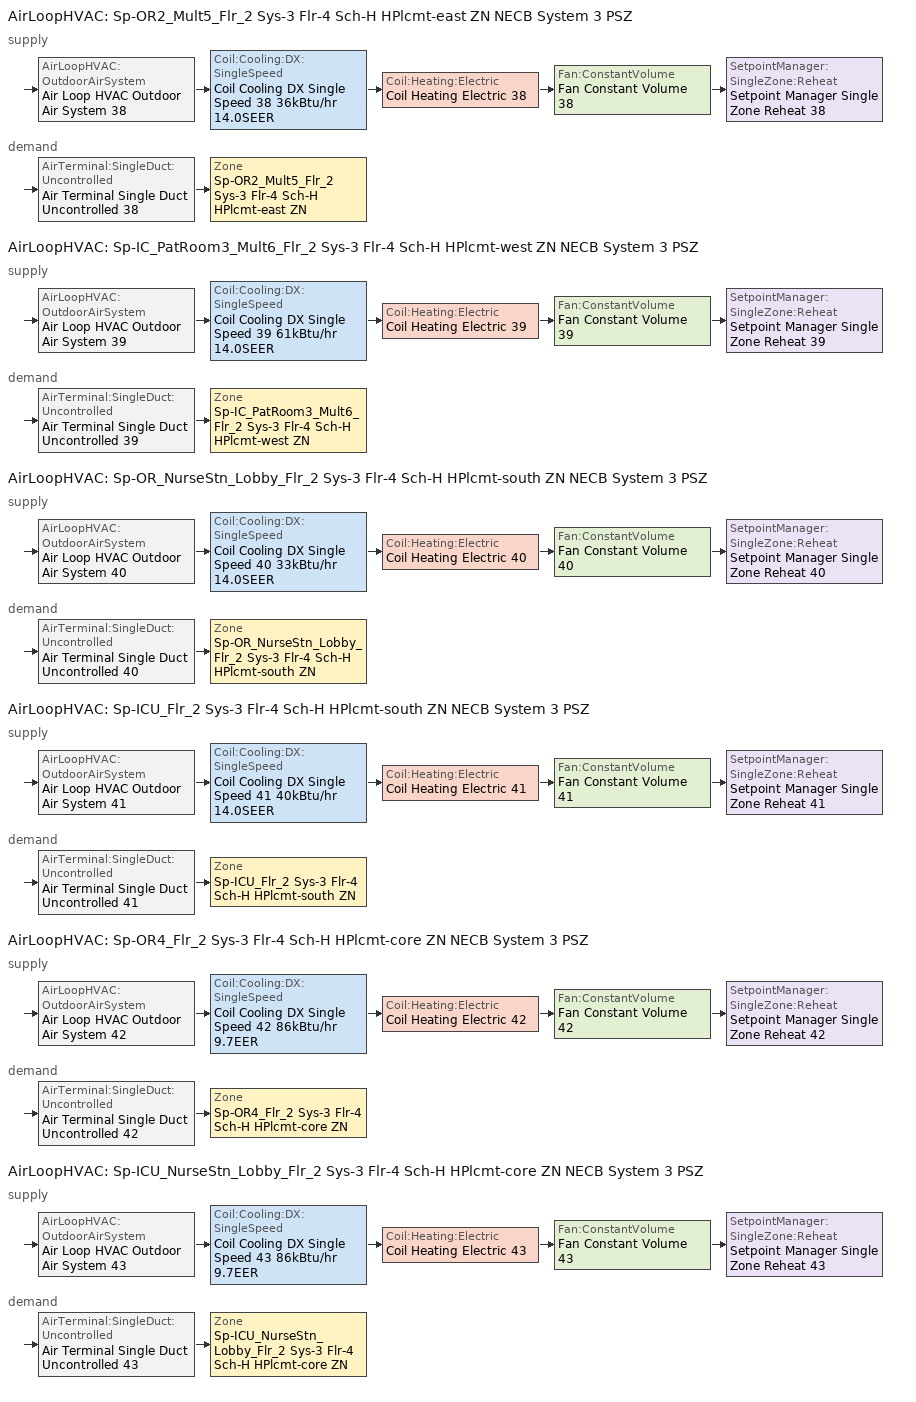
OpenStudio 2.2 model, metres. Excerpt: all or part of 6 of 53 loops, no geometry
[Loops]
AirLoopHVAC 'Sp-OR2_Mult5_Flr_2 Sys-3 Flr-4 Sch-H HPlcmt-east ZN NECB System 3 PSZ'
 supply: AirLoopHVAC:OutdoorAirSystem 'Air Loop HVAC Outdoor Air System 38' > Coil:Cooling:DX:SingleSpeed 'Coil Cooling DX Single Speed 38 36kBtu/hr 14.0SEER' > Coil:Heating:Electric 'Coil Heating Electric 38' > Fan:ConstantVolume 'Fan Constant Volume 38' > SetpointManager:SingleZone:Reheat 'Setpoint Manager Single Zone Reheat 38'
 demand: AirTerminal:SingleDuct:Uncontrolled 'Air Terminal Single Duct Uncontrolled 38' > Zone 'Sp-OR2_Mult5_Flr_2 Sys-3 Flr-4 Sch-H HPlcmt-east ZN'
AirLoopHVAC 'Sp-IC_PatRoom3_Mult6_Flr_2 Sys-3 Flr-4 Sch-H HPlcmt-west ZN NECB System 3 PSZ'
 supply: AirLoopHVAC:OutdoorAirSystem 'Air Loop HVAC Outdoor Air System 39' > Coil:Cooling:DX:SingleSpeed 'Coil Cooling DX Single Speed 39 61kBtu/hr 14.0SEER' > Coil:Heating:Electric 'Coil Heating Electric 39' > Fan:ConstantVolume 'Fan Constant Volume 39' > SetpointManager:SingleZone:Reheat 'Setpoint Manager Single Zone Reheat 39'
 demand: AirTerminal:SingleDuct:Uncontrolled 'Air Terminal Single Duct Uncontrolled 39' > Zone 'Sp-IC_PatRoom3_Mult6_Flr_2 Sys-3 Flr-4 Sch-H HPlcmt-west ZN'
AirLoopHVAC 'Sp-OR_NurseStn_Lobby_Flr_2 Sys-3 Flr-4 Sch-H HPlcmt-south ZN NECB System 3 PSZ'
 supply: AirLoopHVAC:OutdoorAirSystem 'Air Loop HVAC Outdoor Air System 40' > Coil:Cooling:DX:SingleSpeed 'Coil Cooling DX Single Speed 40 33kBtu/hr 14.0SEER' > Coil:Heating:Electric 'Coil Heating Electric 40' > Fan:ConstantVolume 'Fan Constant Volume 40' > SetpointManager:SingleZone:Reheat 'Setpoint Manager Single Zone Reheat 40'
 demand: AirTerminal:SingleDuct:Uncontrolled 'Air Terminal Single Duct Uncontrolled 40' > Zone 'Sp-OR_NurseStn_Lobby_Flr_2 Sys-3 Flr-4 Sch-H HPlcmt-south ZN'
AirLoopHVAC 'Sp-ICU_Flr_2 Sys-3 Flr-4 Sch-H HPlcmt-south ZN NECB System 3 PSZ'
 supply: AirLoopHVAC:OutdoorAirSystem 'Air Loop HVAC Outdoor Air System 41' > Coil:Cooling:DX:SingleSpeed 'Coil Cooling DX Single Speed 41 40kBtu/hr 14.0SEER' > Coil:Heating:Electric 'Coil Heating Electric 41' > Fan:ConstantVolume 'Fan Constant Volume 41' > SetpointManager:SingleZone:Reheat 'Setpoint Manager Single Zone Reheat 41'
 demand: AirTerminal:SingleDuct:Uncontrolled 'Air Terminal Single Duct Uncontrolled 41' > Zone 'Sp-ICU_Flr_2 Sys-3 Flr-4 Sch-H HPlcmt-south ZN'
AirLoopHVAC 'Sp-OR4_Flr_2 Sys-3 Flr-4 Sch-H HPlcmt-core ZN NECB System 3 PSZ'
 supply: AirLoopHVAC:OutdoorAirSystem 'Air Loop HVAC Outdoor Air System 42' > Coil:Cooling:DX:SingleSpeed 'Coil Cooling DX Single Speed 42 86kBtu/hr 9.7EER' > Coil:Heating:Electric 'Coil Heating Electric 42' > Fan:ConstantVolume 'Fan Constant Volume 42' > SetpointManager:SingleZone:Reheat 'Setpoint Manager Single Zone Reheat 42'
 demand: AirTerminal:SingleDuct:Uncontrolled 'Air Terminal Single Duct Uncontrolled 42' > Zone 'Sp-OR4_Flr_2 Sys-3 Flr-4 Sch-H HPlcmt-core ZN'
AirLoopHVAC 'Sp-ICU_NurseStn_Lobby_Flr_2 Sys-3 Flr-4 Sch-H HPlcmt-core ZN NECB System 3 PSZ'
 supply: AirLoopHVAC:OutdoorAirSystem 'Air Loop HVAC Outdoor Air System 43' > Coil:Cooling:DX:SingleSpeed 'Coil Cooling DX Single Speed 43 86kBtu/hr 9.7EER' > Coil:Heating:Electric 'Coil Heating Electric 43' > Fan:ConstantVolume 'Fan Constant Volume 43' > SetpointManager:SingleZone:Reheat 'Setpoint Manager Single Zone Reheat 43'
 demand: AirTerminal:SingleDuct:Uncontrolled 'Air Terminal Single Duct Uncontrolled 43' > Zone 'Sp-ICU_NurseStn_Lobby_Flr_2 Sys-3 Flr-4 Sch-H HPlcmt-core ZN'
[Sizing:Zone] Zone Cooling Design Supply Air Temperature Input Method=SupplyAirTemperature; Zone Cooling Design Supply Air Temperature {C}=13; Zone Cooling Design Supply Air Temperature Difference {deltaC}=11.11; Zone Heating Design Supply Air Temperature Input Method=SupplyAirTemperature; Zone Heating Design Supply Air Temperature {C}=43; Zone Heating Design Supply Air Temperature Difference {deltaC}=11.11; Zone Cooling Design Supply Air Humidity Ratio {kg-H2O/kg-air}=0.0085; Zone Heating Design Supply Air Humidity Ratio {kg-H2O/kg-air}=0.008; Zone Heating Sizing Factor=1.3; Zone Cooling Sizing Factor=1.1; Cooling Design Air Flow Method=DesignDay; Heating Design Air Flow Method=DesignDay; Account for Dedicated Outdoor Air System=No; Dedicated Outdoor Air System Control Strategy=NeutralSupplyAir; Dedicated Outdoor Air Low Setpoint Temperature for Design {C}=autosize; Dedicated Outdoor Air High Setpoint Temperature for Design {C}=autosize
Sp-OR2_Mult5_Flr_2 Sys-3 Flr-4 Sch-H HPlcmt-east ZN; Sp-IC_PatRoom3_Mult6_Flr_2 Sys-3 Flr-4 Sch-H HPlcmt-west ZN; Sp-OR_NurseStn_Lobby_Flr_2 Sys-3 Flr-4 Sch-H HPlcmt-south ZN; Sp-ICU_Flr_2 Sys-3 Flr-4 Sch-H HPlcmt-south ZN; Sp-OR4_Flr_2 Sys-3 Flr-4 Sch-H HPlcmt-core ZN; Sp-ICU_NurseStn_Lobby_Flr_2 Sys-3 Flr-4 Sch-H HPlcmt-core ZN
[Zone equipment]
Sp-OR2_Mult5_Flr_2 Sys-3 Flr-4 Sch-H HPlcmt-east ZN: Air Terminal Single Duct Uncontrolled 38, Zone HVAC Baseboard Convective Electric 38
Sp-IC_PatRoom3_Mult6_Flr_2 Sys-3 Flr-4 Sch-H HPlcmt-west ZN: Air Terminal Single Duct Uncontrolled 39, Zone HVAC Baseboard Convective Electric 39
Sp-OR_NurseStn_Lobby_Flr_2 Sys-3 Flr-4 Sch-H HPlcmt-south ZN: Air Terminal Single Duct Uncontrolled 40, Zone HVAC Baseboard Convective Electric 40
Sp-ICU_Flr_2 Sys-3 Flr-4 Sch-H HPlcmt-south ZN: Air Terminal Single Duct Uncontrolled 41, Zone HVAC Baseboard Convective Electric 41
Sp-OR4_Flr_2 Sys-3 Flr-4 Sch-H HPlcmt-core ZN: Air Terminal Single Duct Uncontrolled 42, Zone HVAC Baseboard Convective Electric 42
Sp-ICU_NurseStn_Lobby_Flr_2 Sys-3 Flr-4 Sch-H HPlcmt-core ZN: Air Terminal Single Duct Uncontrolled 43, Zone HVAC Baseboard Convective Electric 43
[AirLoopHVAC] Design Supply Air Flow Rate {m3/s}=AutoSize
Name | Availability Schedule | Availability Manager
Sp-OR2_Mult5_Flr_2 Sys-3 Flr-4 Sch-H HPlcmt-east ZN NECB System 3 PSZ | Sp-OR2_Mult5_Flr_2 Sys-3 Flr-4 Sch-H HPlcmt-east ZN NECB System 3 PSZ Occ Sch | Availability Manager Night Cycle 19
Sp-IC_PatRoom3_Mult6_Flr_2 Sys-3 Flr-4 Sch-H HPlcmt-west ZN NECB System 3 PSZ | Sp-IC_PatRoom3_Mult6_Flr_2 Sys-3 Flr-4 Sch-H HPlcmt-west ZN NECB System 3 PSZ Occ Sch | Availability Manager Night Cycle 12
Sp-OR_NurseStn_Lobby_Flr_2 Sys-3 Flr-4 Sch-H HPlcmt-south ZN NECB System 3 PSZ | Sp-OR_NurseStn_Lobby_Flr_2 Sys-3 Flr-4 Sch-H HPlcmt-south ZN NECB System 3 PSZ Occ Sch | Availability Manager Night Cycle 21
Sp-ICU_Flr_2 Sys-3 Flr-4 Sch-H HPlcmt-south ZN NECB System 3 PSZ | Sp-ICU_Flr_2 Sys-3 Flr-4 Sch-H HPlcmt-south ZN NECB System 3 PSZ Occ Sch | Availability Manager Night Cycle 10
Sp-OR4_Flr_2 Sys-3 Flr-4 Sch-H HPlcmt-core ZN NECB System 3 PSZ | Sp-OR4_Flr_2 Sys-3 Flr-4 Sch-H HPlcmt-core ZN NECB System 3 PSZ Occ Sch | Availability Manager Night Cycle 20
Sp-ICU_NurseStn_Lobby_Flr_2 Sys-3 Flr-4 Sch-H HPlcmt-core ZN NECB System 3 PSZ | Sp-ICU_NurseStn_Lobby_Flr_2 Sys-3 Flr-4 Sch-H HPlcmt-core ZN NECB System 3 PSZ Occ Sch | Availability Manager Night Cycle 11
[Sizing:System] Type of Load to Size On=Sensible; Design Outdoor Air Flow Rate {m3/s}=Autosize; Minimum System Air Flow Ratio=1; Preheat Design Temperature {C}=7; Preheat Design Humidity Ratio {kg-H2O/kg-Air}=0.008; Precool Design Temperature {C}=13; Precool Design Humidity Ratio {kg-H2O/kg-Air}=0.008; Central Cooling Design Supply Air Temperature {C}=13; Central Heating Design Supply Air Temperature {C}=43; Sizing Option=NonCoincident; 100% Outdoor Air in Cooling=No; 100% Outdoor Air in Heating=No; Central Cooling Design Supply Air Humidity Ratio {kg-H2O/kg-Air}=0.0085; Central Heating Design Supply Air Humidity Ratio {kg-H2O/kg-Air}=0.008; Cooling Design Air Flow Method=DesignDay; Cooling Design Air Flow Rate {m3/s}=0; Heating Design Air Flow Method=DesignDay; Heating Design Air Flow Rate {m3/s}=0; System Outdoor Air Method=ZoneSum; Zone Maximum Outdoor Air Fraction=1; Cooling Supply Air Flow Rate Per Floor Area {m3/s-m2}=0.00996765; Cooling Fraction of Autosized Cooling Supply Air Flow Rate=1; Cooling Supply Air Flow Rate Per Unit Cooling Capacity {m3/s-W}=3.94755e-05; Heating Supply Air Flow Rate Per Floor Area {m3/s-m2}=0.00996765; Heating Fraction of Autosized Heating Supply Air Flow Rate=1; Heating Fraction of Autosized Cooling Supply Air Flow Rate=1; Heating Supply Air Flow Rate Per Unit Heating Capacity {m3/s-W}=3.15882e-05; Cooling Design Capacity Method=CoolingDesignCapacity; Cooling Design Capacity {W}=autosize; Cooling Design Capacity Per Floor Area {W/m2}=234.7; Fraction of Autosized Cooling Design Capacity=1; Heating Design Capacity Method=HeatingDesignCapacity; Heating Design Capacity {W}=autosize; Heating Design Capacity Per Floor Area {W/m2}=157; Fraction of Autosized Heating Design Capacity=1; Central Cooling Capacity Control Method=OnOff
Sp-OR2_Mult5_Flr_2 Sys-3 Flr-4 Sch-H HPlcmt-east ZN NECB System 3 PSZ; Sp-IC_PatRoom3_Mult6_Flr_2 Sys-3 Flr-4 Sch-H HPlcmt-west ZN NECB System 3 PSZ; Sp-OR_NurseStn_Lobby_Flr_2 Sys-3 Flr-4 Sch-H HPlcmt-south ZN NECB System 3 PSZ; Sp-ICU_Flr_2 Sys-3 Flr-4 Sch-H HPlcmt-south ZN NECB System 3 PSZ; Sp-OR4_Flr_2 Sys-3 Flr-4 Sch-H HPlcmt-core ZN NECB System 3 PSZ; Sp-ICU_NurseStn_Lobby_Flr_2 Sys-3 Flr-4 Sch-H HPlcmt-core ZN NECB System 3 PSZ
[Fan:ConstantVolume] Availability Schedule=Always On Discrete; Fan Efficiency=0.39975; Pressure Rise {Pa}=640; Maximum Flow Rate {m3/s}=AutoSize; Motor Efficiency=0.615
Fan Constant Volume 38; Fan Constant Volume 39; Fan Constant Volume 40; Fan Constant Volume 41; Fan Constant Volume 42; Fan Constant Volume 43
[Coil:Heating:Electric] Availability Schedule=Always On Discrete
Coil Heating Electric 38; Coil Heating Electric 39; Coil Heating Electric 40; Coil Heating Electric 41; Coil Heating Electric 42; Coil Heating Electric 43
[Coil:Cooling:DX:SingleSpeed] Availability Schedule=Always On Discrete; Rated Total Cooling Capacity {W}=autosize; Rated Sensible Heat Ratio=autosize; Rated Air Flow Rate {m3/s}=autosize; Rated Evaporator Fan Power Per Volume Flow Rate {W/(m3/s)}=773.3; Condenser Type=AirCooled; Evaporative Condenser Effectiveness=0; Evaporative Condenser Air Flow Rate {m3/s}=Autosize; Evaporative Condenser Pump Rated Power Consumption {W}=Autosize; Crankcase Heater Capacity {W}=0; Maximum Outdoor Dry-Bulb Temperature for Crankcase Heater Operation {C}=0; Basin Heater Capacity {W/K}=0; Basin Heater Setpoint Temperature {C}=10
Name | Rated COP {W/W} | Total Cooling Capacity Function of Temperature Curve | Total Cooling Capacity Function of Flow Fraction Curve | Energy Input Ratio Function of Temperature Curve | Energy Input Ratio Function of Flow Fraction Curve | Part Load Fraction Correlation Curve
Coil Cooling DX Single Speed 38 36kBtu/hr 14.0SEER | 3.8248 | DXCOOL-NECB2011-REF-CAPFT 31 | DXCOOL-NECB2011-REF-CAPFFLOW 31 | DXCOOL-NECB2011-REF-COOLEIRFT 31 | DXCOOL-NECB2011-REF-COOLEIRFFLOW 31 | DXCOOL-NECB2011-REF-COOLPLFFPLR 31
Coil Cooling DX Single Speed 39 61kBtu/hr 14.0SEER | 3.8248 | DXCOOL-NECB2011-REF-CAPFT 32 | DXCOOL-NECB2011-REF-CAPFFLOW 32 | DXCOOL-NECB2011-REF-COOLEIRFT 32 | DXCOOL-NECB2011-REF-COOLEIRFFLOW 32 | DXCOOL-NECB2011-REF-COOLPLFFPLR 32
Coil Cooling DX Single Speed 40 33kBtu/hr 14.0SEER | 3.8248 | DXCOOL-NECB2011-REF-CAPFT 34 | DXCOOL-NECB2011-REF-CAPFFLOW 34 | DXCOOL-NECB2011-REF-COOLEIRFT 34 | DXCOOL-NECB2011-REF-COOLEIRFFLOW 34 | DXCOOL-NECB2011-REF-COOLPLFFPLR 34
Coil Cooling DX Single Speed 41 40kBtu/hr 14.0SEER | 3.8248 | DXCOOL-NECB2011-REF-CAPFT 35 | DXCOOL-NECB2011-REF-CAPFFLOW 35 | DXCOOL-NECB2011-REF-COOLEIRFT 35 | DXCOOL-NECB2011-REF-COOLEIRFFLOW 35 | DXCOOL-NECB2011-REF-COOLPLFFPLR 35
Coil Cooling DX Single Speed 42 86kBtu/hr 9.7EER | 3.34429 | DXCOOL-NECB2011-REF-CAPFT 36 | DXCOOL-NECB2011-REF-CAPFFLOW 36 | DXCOOL-NECB2011-REF-COOLEIRFT 36 | DXCOOL-NECB2011-REF-COOLEIRFFLOW 36 | DXCOOL-NECB2011-REF-COOLPLFFPLR 36
Coil Cooling DX Single Speed 43 86kBtu/hr 9.7EER | 3.34427 | DXCOOL-NECB2011-REF-CAPFT 37 | DXCOOL-NECB2011-REF-CAPFFLOW 37 | DXCOOL-NECB2011-REF-COOLEIRFT 37 | DXCOOL-NECB2011-REF-COOLEIRFFLOW 37 | DXCOOL-NECB2011-REF-COOLPLFFPLR 37
[Controller:OutdoorAir] Minimum Outdoor Air Flow Rate {m3/s}=0; Maximum Outdoor Air Flow Rate {m3/s}=Autosize; Economizer Control Action Type=ModulateFlow; Lockout Type=NoLockout; Minimum Limit Type=FixedMinimum; High Humidity Control=No; Heat Recovery Bypass Control Type=BypassWhenWithinEconomizerLimits
Name | Economizer Control Type | Economizer Maximum Limit Dry-Bulb Temperature {C} | Economizer Maximum Limit Enthalpy {J/kg} | Economizer Minimum Limit Dry-Bulb Temperature {C} | Minimum Outdoor Air Schedule | Controller Mechanical Ventilation
Controller Outdoor Air 38 | NoEconomizer | 28 | 64000 | -100 | Sp-OR2_Mult5_Flr_2 Sys-3 Flr-4 Sch-H HPlcmt-east ZN NECB System 3 PSZ Occ Sch | Controller Mechanical Ventilation 38
Controller Outdoor Air 39 | NoEconomizer | 28 | 64000 | -100 | Sp-IC_PatRoom3_Mult6_Flr_2 Sys-3 Flr-4 Sch-H HPlcmt-west ZN NECB System 3 PSZ Occ Sch | Controller Mechanical Ventilation 39
Controller Outdoor Air 40 | NoEconomizer | 28 | 64000 | -100 | Sp-OR_NurseStn_Lobby_Flr_2 Sys-3 Flr-4 Sch-H HPlcmt-south ZN NECB System 3 PSZ Occ Sch | Controller Mechanical Ventilation 40
Controller Outdoor Air 41 | NoEconomizer | 28 | 64000 | -100 | Sp-ICU_Flr_2 Sys-3 Flr-4 Sch-H HPlcmt-south ZN NECB System 3 PSZ Occ Sch | Controller Mechanical Ventilation 41
Controller Outdoor Air 42 | DifferentialEnthalpy |  |  |  | Sp-OR4_Flr_2 Sys-3 Flr-4 Sch-H HPlcmt-core ZN NECB System 3 PSZ Occ Sch | Controller Mechanical Ventilation 42
Controller Outdoor Air 43 | DifferentialEnthalpy |  |  |  | Sp-ICU_NurseStn_Lobby_Flr_2 Sys-3 Flr-4 Sch-H HPlcmt-core ZN NECB System 3 PSZ Occ Sch | Controller Mechanical Ventilation 43
[Controller:MechanicalVentilation] Availability Schedule=Always On Discrete; System Outdoor Air Method=ZoneSum
Controller Mechanical Ventilation 38; Controller Mechanical Ventilation 39; Controller Mechanical Ventilation 40; Controller Mechanical Ventilation 41; Controller Mechanical Ventilation 42; Controller Mechanical Ventilation 43
[AirLoopHVAC:OutdoorAirSystem]
Name | Controller
Air Loop HVAC Outdoor Air System 38 | Controller Outdoor Air 38
Air Loop HVAC Outdoor Air System 39 | Controller Outdoor Air 39
Air Loop HVAC Outdoor Air System 40 | Controller Outdoor Air 40
Air Loop HVAC Outdoor Air System 41 | Controller Outdoor Air 41
Air Loop HVAC Outdoor Air System 42 | Controller Outdoor Air 42
Air Loop HVAC Outdoor Air System 43 | Controller Outdoor Air 43
[SetpointManager:SingleZone:Reheat] Minimum Supply Air Temperature {C}=13; Maximum Supply Air Temperature {C}=43
Name | Control Zone
Setpoint Manager Single Zone Reheat 38 | Sp-OR2_Mult5_Flr_2 Sys-3 Flr-4 Sch-H HPlcmt-east ZN
Setpoint Manager Single Zone Reheat 39 | Sp-IC_PatRoom3_Mult6_Flr_2 Sys-3 Flr-4 Sch-H HPlcmt-west ZN
Setpoint Manager Single Zone Reheat 40 | Sp-OR_NurseStn_Lobby_Flr_2 Sys-3 Flr-4 Sch-H HPlcmt-south ZN
Setpoint Manager Single Zone Reheat 41 | Sp-ICU_Flr_2 Sys-3 Flr-4 Sch-H HPlcmt-south ZN
Setpoint Manager Single Zone Reheat 42 | Sp-OR4_Flr_2 Sys-3 Flr-4 Sch-H HPlcmt-core ZN
Setpoint Manager Single Zone Reheat 43 | Sp-ICU_NurseStn_Lobby_Flr_2 Sys-3 Flr-4 Sch-H HPlcmt-core ZN
[AirTerminal:SingleDuct:Uncontrolled] Availability Schedule=Always On Discrete; Maximum Air Flow Rate {m3/s}=AutoSize
Air Terminal Single Duct Uncontrolled 38; Air Terminal Single Duct Uncontrolled 39; Air Terminal Single Duct Uncontrolled 40; Air Terminal Single Duct Uncontrolled 41; Air Terminal Single Duct Uncontrolled 42; Air Terminal Single Duct Uncontrolled 43
[ZoneHVAC:Baseboard:Convective:Electric] Availability Schedule=Always On Discrete; Nominal Capacity {W}=autosize; Efficiency=1
Zone HVAC Baseboard Convective Electric 38; Zone HVAC Baseboard Convective Electric 39; Zone HVAC Baseboard Convective Electric 40; Zone HVAC Baseboard Convective Electric 41; Zone HVAC Baseboard Convective Electric 42; Zone HVAC Baseboard Convective Electric 43
[AvailabilityManager:NightCycle] Control Type=CycleOnAny; Thermostat Tolerance {deltaC}=1; Cycling Run Time {s}=3600
Availability Manager Night Cycle 10; Availability Manager Night Cycle 11; Availability Manager Night Cycle 12; Availability Manager Night Cycle 19; Availability Manager Night Cycle 20; Availability Manager Night Cycle 21
[Schedule:Ruleset]
Name | Default Day Schedule | Summer Design Day Schedule | Winter Design Day Schedule
Sp-ICU_Flr_2 Sys-3 Flr-4 Sch-H HPlcmt-south ZN NECB System 3 PSZ Occ Sch | Sp-ICU_Flr_2 Sys-3 Flr-4 Sch-H HPlcmt-south ZN NECB System 3 PSZ Occ Sch Default | Sp-ICU_Flr_2 Sys-3 Flr-4 Sch-H HPlcmt-south ZN NECB System 3 PSZ Occ Sch Summer Design Day | Sp-ICU_Flr_2 Sys-3 Flr-4 Sch-H HPlcmt-south ZN NECB System 3 PSZ Occ Sch Winter Design Day
Sp-ICU_NurseStn_Lobby_Flr_2 Sys-3 Flr-4 Sch-H HPlcmt-core ZN NECB System 3 PSZ Occ Sch | Sp-ICU_NurseStn_Lobby_Flr_2 Sys-3 Flr-4 Sch-H HPlcmt-core ZN NECB System 3 PSZ Occ Sch Default | Sp-ICU_NurseStn_Lobby_Flr_2 Sys-3 Flr-4 Sch-H HPlcmt-core ZN NECB System 3 PSZ Occ Sch Summer Design Day | Sp-ICU_NurseStn_Lobby_Flr_2 Sys-3 Flr-4 Sch-H HPlcmt-core ZN NECB System 3 PSZ Occ Sch Winter Design Day
Sp-IC_PatRoom3_Mult6_Flr_2 Sys-3 Flr-4 Sch-H HPlcmt-west ZN NECB System 3 PSZ Occ Sch | Sp-IC_PatRoom3_Mult6_Flr_2 Sys-3 Flr-4 Sch-H HPlcmt-west ZN NECB System 3 PSZ Occ Sch Default | Sp-IC_PatRoom3_Mult6_Flr_2 Sys-3 Flr-4 Sch-H HPlcmt-west ZN NECB System 3 PSZ Occ Sch Summer Design Day | Sp-IC_PatRoom3_Mult6_Flr_2 Sys-3 Flr-4 Sch-H HPlcmt-west ZN NECB System 3 PSZ Occ Sch Winter Design Day
Sp-OR2_Mult5_Flr_2 Sys-3 Flr-4 Sch-H HPlcmt-east ZN NECB System 3 PSZ Occ Sch | Sp-OR2_Mult5_Flr_2 Sys-3 Flr-4 Sch-H HPlcmt-east ZN NECB System 3 PSZ Occ Sch Default | Sp-OR2_Mult5_Flr_2 Sys-3 Flr-4 Sch-H HPlcmt-east ZN NECB System 3 PSZ Occ Sch Summer Design Day | Sp-OR2_Mult5_Flr_2 Sys-3 Flr-4 Sch-H HPlcmt-east ZN NECB System 3 PSZ Occ Sch Winter Design Day
Sp-OR4_Flr_2 Sys-3 Flr-4 Sch-H HPlcmt-core ZN NECB System 3 PSZ Occ Sch | Sp-OR4_Flr_2 Sys-3 Flr-4 Sch-H HPlcmt-core ZN NECB System 3 PSZ Occ Sch Default | Sp-OR4_Flr_2 Sys-3 Flr-4 Sch-H HPlcmt-core ZN NECB System 3 PSZ Occ Sch Summer Design Day | Sp-OR4_Flr_2 Sys-3 Flr-4 Sch-H HPlcmt-core ZN NECB System 3 PSZ Occ Sch Winter Design Day
Sp-OR_NurseStn_Lobby_Flr_2 Sys-3 Flr-4 Sch-H HPlcmt-south ZN NECB System 3 PSZ Occ Sch | Sp-OR_NurseStn_Lobby_Flr_2 Sys-3 Flr-4 Sch-H HPlcmt-south ZN NECB System 3 PSZ Occ Sch Default | Sp-OR_NurseStn_Lobby_Flr_2 Sys-3 Flr-4 Sch-H HPlcmt-south ZN NECB System 3 PSZ Occ Sch Summer Design Day | Sp-OR_NurseStn_Lobby_Flr_2 Sys-3 Flr-4 Sch-H HPlcmt-south ZN NECB System 3 PSZ Occ Sch Winter Design Day
[Schedule:Day]
Sp-ICU_Flr_2 Sys-3 Flr-4 Sch-H HPlcmt-south ZN NECB System 3 PSZ Occ Sch Default; Sp-ICU_Flr_2 Sys-3 Flr-4 Sch-H HPlcmt-south ZN NECB System 3 PSZ Occ Sch Winter Design Day; Sp-ICU_Flr_2 Sys-3 Flr-4 Sch-H HPlcmt-south ZN NECB System 3 PSZ Occ Sch Summer Design Day; Sp-ICU_Flr_2 Sys-3 Flr-4 Sch-H HPlcmt-south ZN NECB System 3 PSZ Occ Sch Monday; Sp-ICU_Flr_2 Sys-3 Flr-4 Sch-H HPlcmt-south ZN NECB System 3 PSZ Occ Sch Tuesday; Sp-ICU_Flr_2 Sys-3 Flr-4 Sch-H HPlcmt-south ZN NECB System 3 PSZ Occ Sch Wednesday; Sp-ICU_Flr_2 Sys-3 Flr-4 Sch-H HPlcmt-south ZN NECB System 3 PSZ Occ Sch Thursday; Sp-ICU_Flr_2 Sys-3 Flr-4 Sch-H HPlcmt-south ZN NECB System 3 PSZ Occ Sch Friday; Sp-ICU_Flr_2 Sys-3 Flr-4 Sch-H HPlcmt-south ZN NECB System 3 PSZ Occ Sch Saturday; Sp-ICU_Flr_2 Sys-3 Flr-4 Sch-H HPlcmt-south ZN NECB System 3 PSZ Occ Sch Sunday; Sp-ICU_NurseStn_Lobby_Flr_2 Sys-3 Flr-4 Sch-H HPlcmt-core ZN NECB System 3 PSZ Occ Sch Default; Sp-ICU_NurseStn_Lobby_Flr_2 Sys-3 Flr-4 Sch-H HPlcmt-core ZN NECB System 3 PSZ Occ Sch Winter Design Day; Sp-ICU_NurseStn_Lobby_Flr_2 Sys-3 Flr-4 Sch-H HPlcmt-core ZN NECB System 3 PSZ Occ Sch Summer Design Day; Sp-ICU_NurseStn_Lobby_Flr_2 Sys-3 Flr-4 Sch-H HPlcmt-core ZN NECB System 3 PSZ Occ Sch Monday; Sp-ICU_NurseStn_Lobby_Flr_2 Sys-3 Flr-4 Sch-H HPlcmt-core ZN NECB System 3 PSZ Occ Sch Tuesday; Sp-ICU_NurseStn_Lobby_Flr_2 Sys-3 Flr-4 Sch-H HPlcmt-core ZN NECB System 3 PSZ Occ Sch Wednesday; Sp-ICU_NurseStn_Lobby_Flr_2 Sys-3 Flr-4 Sch-H HPlcmt-core ZN NECB System 3 PSZ Occ Sch Thursday; Sp-ICU_NurseStn_Lobby_Flr_2 Sys-3 Flr-4 Sch-H HPlcmt-core ZN NECB System 3 PSZ Occ Sch Friday; Sp-ICU_NurseStn_Lobby_Flr_2 Sys-3 Flr-4 Sch-H HPlcmt-core ZN NECB System 3 PSZ Occ Sch Saturday; Sp-ICU_NurseStn_Lobby_Flr_2 Sys-3 Flr-4 Sch-H HPlcmt-core ZN NECB System 3 PSZ Occ Sch Sunday; Sp-IC_PatRoom3_Mult6_Flr_2 Sys-3 Flr-4 Sch-H HPlcmt-west ZN NECB System 3 PSZ Occ Sch Default; Sp-IC_PatRoom3_Mult6_Flr_2 Sys-3 Flr-4 Sch-H HPlcmt-west ZN NECB System 3 PSZ Occ Sch Winter Design Day; Sp-IC_PatRoom3_Mult6_Flr_2 Sys-3 Flr-4 Sch-H HPlcmt-west ZN NECB System 3 PSZ Occ Sch Summer Design Day; Sp-IC_PatRoom3_Mult6_Flr_2 Sys-3 Flr-4 Sch-H HPlcmt-west ZN NECB System 3 PSZ Occ Sch Monday; Sp-IC_PatRoom3_Mult6_Flr_2 Sys-3 Flr-4 Sch-H HPlcmt-west ZN NECB System 3 PSZ Occ Sch Tuesday; Sp-IC_PatRoom3_Mult6_Flr_2 Sys-3 Flr-4 Sch-H HPlcmt-west ZN NECB System 3 PSZ Occ Sch Wednesday; Sp-IC_PatRoom3_Mult6_Flr_2 Sys-3 Flr-4 Sch-H HPlcmt-west ZN NECB System 3 PSZ Occ Sch Thursday; Sp-IC_PatRoom3_Mult6_Flr_2 Sys-3 Flr-4 Sch-H HPlcmt-west ZN NECB System 3 PSZ Occ Sch Friday; Sp-IC_PatRoom3_Mult6_Flr_2 Sys-3 Flr-4 Sch-H HPlcmt-west ZN NECB System 3 PSZ Occ Sch Saturday; Sp-IC_PatRoom3_Mult6_Flr_2 Sys-3 Flr-4 Sch-H HPlcmt-west ZN NECB System 3 PSZ Occ Sch Sunday; Sp-OR2_Mult5_Flr_2 Sys-3 Flr-4 Sch-H HPlcmt-east ZN NECB System 3 PSZ Occ Sch Default; Sp-OR2_Mult5_Flr_2 Sys-3 Flr-4 Sch-H HPlcmt-east ZN NECB System 3 PSZ Occ Sch Winter Design Day; Sp-OR2_Mult5_Flr_2 Sys-3 Flr-4 Sch-H HPlcmt-east ZN NECB System 3 PSZ Occ Sch Summer Design Day; Sp-OR2_Mult5_Flr_2 Sys-3 Flr-4 Sch-H HPlcmt-east ZN NECB System 3 PSZ Occ Sch Monday; Sp-OR2_Mult5_Flr_2 Sys-3 Flr-4 Sch-H HPlcmt-east ZN NECB System 3 PSZ Occ Sch Tuesday; Sp-OR2_Mult5_Flr_2 Sys-3 Flr-4 Sch-H HPlcmt-east ZN NECB System 3 PSZ Occ Sch Wednesday; Sp-OR2_Mult5_Flr_2 Sys-3 Flr-4 Sch-H HPlcmt-east ZN NECB System 3 PSZ Occ Sch Thursday; Sp-OR2_Mult5_Flr_2 Sys-3 Flr-4 Sch-H HPlcmt-east ZN NECB System 3 PSZ Occ Sch Friday; Sp-OR2_Mult5_Flr_2 Sys-3 Flr-4 Sch-H HPlcmt-east ZN NECB System 3 PSZ Occ Sch Saturday; Sp-OR2_Mult5_Flr_2 Sys-3 Flr-4 Sch-H HPlcmt-east ZN NECB System 3 PSZ Occ Sch Sunday; Sp-OR4_Flr_2 Sys-3 Flr-4 Sch-H HPlcmt-core ZN NECB System 3 PSZ Occ Sch Default; Sp-OR4_Flr_2 Sys-3 Flr-4 Sch-H HPlcmt-core ZN NECB System 3 PSZ Occ Sch Winter Design Day; Sp-OR4_Flr_2 Sys-3 Flr-4 Sch-H HPlcmt-core ZN NECB System 3 PSZ Occ Sch Summer Design Day; Sp-OR4_Flr_2 Sys-3 Flr-4 Sch-H HPlcmt-core ZN NECB System 3 PSZ Occ Sch Monday; Sp-OR4_Flr_2 Sys-3 Flr-4 Sch-H HPlcmt-core ZN NECB System 3 PSZ Occ Sch Tuesday; Sp-OR4_Flr_2 Sys-3 Flr-4 Sch-H HPlcmt-core ZN NECB System 3 PSZ Occ Sch Wednesday; Sp-OR4_Flr_2 Sys-3 Flr-4 Sch-H HPlcmt-core ZN NECB System 3 PSZ Occ Sch Thursday; Sp-OR4_Flr_2 Sys-3 Flr-4 Sch-H HPlcmt-core ZN NECB System 3 PSZ Occ Sch Friday; Sp-OR4_Flr_2 Sys-3 Flr-4 Sch-H HPlcmt-core ZN NECB System 3 PSZ Occ Sch Saturday; Sp-OR4_Flr_2 Sys-3 Flr-4 Sch-H HPlcmt-core ZN NECB System 3 PSZ Occ Sch Sunday; Sp-OR_NurseStn_Lobby_Flr_2 Sys-3 Flr-4 Sch-H HPlcmt-south ZN NECB System 3 PSZ Occ Sch Default; Sp-OR_NurseStn_Lobby_Flr_2 Sys-3 Flr-4 Sch-H HPlcmt-south ZN NECB System 3 PSZ Occ Sch Winter Design Day; Sp-OR_NurseStn_Lobby_Flr_2 Sys-3 Flr-4 Sch-H HPlcmt-south ZN NECB System 3 PSZ Occ Sch Summer Design Day; Sp-OR_NurseStn_Lobby_Flr_2 Sys-3 Flr-4 Sch-H HPlcmt-south ZN NECB System 3 PSZ Occ Sch Monday; Sp-OR_NurseStn_Lobby_Flr_2 Sys-3 Flr-4 Sch-H HPlcmt-south ZN NECB System 3 PSZ Occ Sch Tuesday; Sp-OR_NurseStn_Lobby_Flr_2 Sys-3 Flr-4 Sch-H HPlcmt-south ZN NECB System 3 PSZ Occ Sch Wednesday; Sp-OR_NurseStn_Lobby_Flr_2 Sys-3 Flr-4 Sch-H HPlcmt-south ZN NECB System 3 PSZ Occ Sch Thursday; Sp-OR_NurseStn_Lobby_Flr_2 Sys-3 Flr-4 Sch-H HPlcmt-south ZN NECB System 3 PSZ Occ Sch Friday; Sp-OR_NurseStn_Lobby_Flr_2 Sys-3 Flr-4 Sch-H HPlcmt-south ZN NECB System 3 PSZ Occ Sch Saturday; Sp-OR_NurseStn_Lobby_Flr_2 Sys-3 Flr-4 Sch-H HPlcmt-south ZN NECB System 3 PSZ Occ Sch Sunday: 24, 0, 1
[Schedule:Rule] Date Specification Type=DateRange; Start Month=1; Start Day=1; End Month=12
Name | Schedule Ruleset | Rule Order | Day Schedule | Apply Monday | End Day | Apply Tuesday | Apply Wednesday | Apply Thursday | Apply Friday | Apply Saturday | Apply Sunday
Sp-ICU_Flr_2 Sys-3 Flr-4 Sch-H HPlcmt-south ZN NECB System 3 PSZ Occ Sch Monday Rule | Sp-ICU_Flr_2 Sys-3 Flr-4 Sch-H HPlcmt-south ZN NECB System 3 PSZ Occ Sch | 6 | Sp-ICU_Flr_2 Sys-3 Flr-4 Sch-H HPlcmt-south ZN NECB System 3 PSZ Occ Sch Monday | Yes | 25
Sp-ICU_Flr_2 Sys-3 Flr-4 Sch-H HPlcmt-south ZN NECB System 3 PSZ Occ Sch Tuesday Rule | Sp-ICU_Flr_2 Sys-3 Flr-4 Sch-H HPlcmt-south ZN NECB System 3 PSZ Occ Sch | 5 | Sp-ICU_Flr_2 Sys-3 Flr-4 Sch-H HPlcmt-south ZN NECB System 3 PSZ Occ Sch Tuesday |  | 26 | Yes
Sp-ICU_Flr_2 Sys-3 Flr-4 Sch-H HPlcmt-south ZN NECB System 3 PSZ Occ Sch Wednesday Rule | Sp-ICU_Flr_2 Sys-3 Flr-4 Sch-H HPlcmt-south ZN NECB System 3 PSZ Occ Sch | 4 | Sp-ICU_Flr_2 Sys-3 Flr-4 Sch-H HPlcmt-south ZN NECB System 3 PSZ Occ Sch Wednesday |  | 27 |  | Yes
Sp-ICU_Flr_2 Sys-3 Flr-4 Sch-H HPlcmt-south ZN NECB System 3 PSZ Occ Sch Thursday Rule | Sp-ICU_Flr_2 Sys-3 Flr-4 Sch-H HPlcmt-south ZN NECB System 3 PSZ Occ Sch | 3 | Sp-ICU_Flr_2 Sys-3 Flr-4 Sch-H HPlcmt-south ZN NECB System 3 PSZ Occ Sch Thursday |  | 28 |  |  | Yes
Sp-ICU_Flr_2 Sys-3 Flr-4 Sch-H HPlcmt-south ZN NECB System 3 PSZ Occ Sch Friday Rule | Sp-ICU_Flr_2 Sys-3 Flr-4 Sch-H HPlcmt-south ZN NECB System 3 PSZ Occ Sch | 2 | Sp-ICU_Flr_2 Sys-3 Flr-4 Sch-H HPlcmt-south ZN NECB System 3 PSZ Occ Sch Friday |  | 29 |  |  |  | Yes
Sp-ICU_Flr_2 Sys-3 Flr-4 Sch-H HPlcmt-south ZN NECB System 3 PSZ Occ Sch Saturday Rule | Sp-ICU_Flr_2 Sys-3 Flr-4 Sch-H HPlcmt-south ZN NECB System 3 PSZ Occ Sch | 1 | Sp-ICU_Flr_2 Sys-3 Flr-4 Sch-H HPlcmt-south ZN NECB System 3 PSZ Occ Sch Saturday |  | 30 |  |  |  |  | Yes
Sp-ICU_Flr_2 Sys-3 Flr-4 Sch-H HPlcmt-south ZN NECB System 3 PSZ Occ Sch Sunday Rule | Sp-ICU_Flr_2 Sys-3 Flr-4 Sch-H HPlcmt-south ZN NECB System 3 PSZ Occ Sch | 0 | Sp-ICU_Flr_2 Sys-3 Flr-4 Sch-H HPlcmt-south ZN NECB System 3 PSZ Occ Sch Sunday |  | 31 |  |  |  |  |  | Yes
Sp-ICU_NurseStn_Lobby_Flr_2 Sys-3 Flr-4 Sch-H HPlcmt-core ZN NECB System 3 PSZ Occ Sch Monday Rule | Sp-ICU_NurseStn_Lobby_Flr_2 Sys-3 Flr-4 Sch-H HPlcmt-core ZN NECB System 3 PSZ Occ Sch | 6 | Sp-ICU_NurseStn_Lobby_Flr_2 Sys-3 Flr-4 Sch-H HPlcmt-core ZN NECB System 3 PSZ Occ Sch Monday | Yes | 25
Sp-ICU_NurseStn_Lobby_Flr_2 Sys-3 Flr-4 Sch-H HPlcmt-core ZN NECB System 3 PSZ Occ Sch Tuesday Rule | Sp-ICU_NurseStn_Lobby_Flr_2 Sys-3 Flr-4 Sch-H HPlcmt-core ZN NECB System 3 PSZ Occ Sch | 5 | Sp-ICU_NurseStn_Lobby_Flr_2 Sys-3 Flr-4 Sch-H HPlcmt-core ZN NECB System 3 PSZ Occ Sch Tuesday |  | 26 | Yes
Sp-ICU_NurseStn_Lobby_Flr_2 Sys-3 Flr-4 Sch-H HPlcmt-core ZN NECB System 3 PSZ Occ Sch Wednesday Rule | Sp-ICU_NurseStn_Lobby_Flr_2 Sys-3 Flr-4 Sch-H HPlcmt-core ZN NECB System 3 PSZ Occ Sch | 4 | Sp-ICU_NurseStn_Lobby_Flr_2 Sys-3 Flr-4 Sch-H HPlcmt-core ZN NECB System 3 PSZ Occ Sch Wednesday |  | 27 |  | Yes
Sp-ICU_NurseStn_Lobby_Flr_2 Sys-3 Flr-4 Sch-H HPlcmt-core ZN NECB System 3 PSZ Occ Sch Thursday Rule | Sp-ICU_NurseStn_Lobby_Flr_2 Sys-3 Flr-4 Sch-H HPlcmt-core ZN NECB System 3 PSZ Occ Sch | 3 | Sp-ICU_NurseStn_Lobby_Flr_2 Sys-3 Flr-4 Sch-H HPlcmt-core ZN NECB System 3 PSZ Occ Sch Thursday |  | 28 |  |  | Yes
Sp-ICU_NurseStn_Lobby_Flr_2 Sys-3 Flr-4 Sch-H HPlcmt-core ZN NECB System 3 PSZ Occ Sch Friday Rule | Sp-ICU_NurseStn_Lobby_Flr_2 Sys-3 Flr-4 Sch-H HPlcmt-core ZN NECB System 3 PSZ Occ Sch | 2 | Sp-ICU_NurseStn_Lobby_Flr_2 Sys-3 Flr-4 Sch-H HPlcmt-core ZN NECB System 3 PSZ Occ Sch Friday |  | 29 |  |  |  | Yes
Sp-ICU_NurseStn_Lobby_Flr_2 Sys-3 Flr-4 Sch-H HPlcmt-core ZN NECB System 3 PSZ Occ Sch Saturday Rule | Sp-ICU_NurseStn_Lobby_Flr_2 Sys-3 Flr-4 Sch-H HPlcmt-core ZN NECB System 3 PSZ Occ Sch | 1 | Sp-ICU_NurseStn_Lobby_Flr_2 Sys-3 Flr-4 Sch-H HPlcmt-core ZN NECB System 3 PSZ Occ Sch Saturday |  | 30 |  |  |  |  | Yes
Sp-ICU_NurseStn_Lobby_Flr_2 Sys-3 Flr-4 Sch-H HPlcmt-core ZN NECB System 3 PSZ Occ Sch Sunday Rule | Sp-ICU_NurseStn_Lobby_Flr_2 Sys-3 Flr-4 Sch-H HPlcmt-core ZN NECB System 3 PSZ Occ Sch | 0 | Sp-ICU_NurseStn_Lobby_Flr_2 Sys-3 Flr-4 Sch-H HPlcmt-core ZN NECB System 3 PSZ Occ Sch Sunday |  | 31 |  |  |  |  |  | Yes
Sp-IC_PatRoom3_Mult6_Flr_2 Sys-3 Flr-4 Sch-H HPlcmt-west ZN NECB System 3 PSZ Occ Sch Monday Rule | Sp-IC_PatRoom3_Mult6_Flr_2 Sys-3 Flr-4 Sch-H HPlcmt-west ZN NECB System 3 PSZ Occ Sch | 6 | Sp-IC_PatRoom3_Mult6_Flr_2 Sys-3 Flr-4 Sch-H HPlcmt-west ZN NECB System 3 PSZ Occ Sch Monday | Yes | 25
Sp-IC_PatRoom3_Mult6_Flr_2 Sys-3 Flr-4 Sch-H HPlcmt-west ZN NECB System 3 PSZ Occ Sch Tuesday Rule | Sp-IC_PatRoom3_Mult6_Flr_2 Sys-3 Flr-4 Sch-H HPlcmt-west ZN NECB System 3 PSZ Occ Sch | 5 | Sp-IC_PatRoom3_Mult6_Flr_2 Sys-3 Flr-4 Sch-H HPlcmt-west ZN NECB System 3 PSZ Occ Sch Tuesday |  | 26 | Yes
Sp-IC_PatRoom3_Mult6_Flr_2 Sys-3 Flr-4 Sch-H HPlcmt-west ZN NECB System 3 PSZ Occ Sch Wednesday Rule | Sp-IC_PatRoom3_Mult6_Flr_2 Sys-3 Flr-4 Sch-H HPlcmt-west ZN NECB System 3 PSZ Occ Sch | 4 | Sp-IC_PatRoom3_Mult6_Flr_2 Sys-3 Flr-4 Sch-H HPlcmt-west ZN NECB System 3 PSZ Occ Sch Wednesday |  | 27 |  | Yes
Sp-IC_PatRoom3_Mult6_Flr_2 Sys-3 Flr-4 Sch-H HPlcmt-west ZN NECB System 3 PSZ Occ Sch Thursday Rule | Sp-IC_PatRoom3_Mult6_Flr_2 Sys-3 Flr-4 Sch-H HPlcmt-west ZN NECB System 3 PSZ Occ Sch | 3 | Sp-IC_PatRoom3_Mult6_Flr_2 Sys-3 Flr-4 Sch-H HPlcmt-west ZN NECB System 3 PSZ Occ Sch Thursday |  | 28 |  |  | Yes
Sp-IC_PatRoom3_Mult6_Flr_2 Sys-3 Flr-4 Sch-H HPlcmt-west ZN NECB System 3 PSZ Occ Sch Friday Rule | Sp-IC_PatRoom3_Mult6_Flr_2 Sys-3 Flr-4 Sch-H HPlcmt-west ZN NECB System 3 PSZ Occ Sch | 2 | Sp-IC_PatRoom3_Mult6_Flr_2 Sys-3 Flr-4 Sch-H HPlcmt-west ZN NECB System 3 PSZ Occ Sch Friday |  | 29 |  |  |  | Yes
Sp-IC_PatRoom3_Mult6_Flr_2 Sys-3 Flr-4 Sch-H HPlcmt-west ZN NECB System 3 PSZ Occ Sch Saturday Rule | Sp-IC_PatRoom3_Mult6_Flr_2 Sys-3 Flr-4 Sch-H HPlcmt-west ZN NECB System 3 PSZ Occ Sch | 1 | Sp-IC_PatRoom3_Mult6_Flr_2 Sys-3 Flr-4 Sch-H HPlcmt-west ZN NECB System 3 PSZ Occ Sch Saturday |  | 30 |  |  |  |  | Yes
Sp-IC_PatRoom3_Mult6_Flr_2 Sys-3 Flr-4 Sch-H HPlcmt-west ZN NECB System 3 PSZ Occ Sch Sunday Rule | Sp-IC_PatRoom3_Mult6_Flr_2 Sys-3 Flr-4 Sch-H HPlcmt-west ZN NECB System 3 PSZ Occ Sch | 0 | Sp-IC_PatRoom3_Mult6_Flr_2 Sys-3 Flr-4 Sch-H HPlcmt-west ZN NECB System 3 PSZ Occ Sch Sunday |  | 31 |  |  |  |  |  | Yes
Sp-OR2_Mult5_Flr_2 Sys-3 Flr-4 Sch-H HPlcmt-east ZN NECB System 3 PSZ Occ Sch Monday Rule | Sp-OR2_Mult5_Flr_2 Sys-3 Flr-4 Sch-H HPlcmt-east ZN NECB System 3 PSZ Occ Sch | 6 | Sp-OR2_Mult5_Flr_2 Sys-3 Flr-4 Sch-H HPlcmt-east ZN NECB System 3 PSZ Occ Sch Monday | Yes | 25
Sp-OR2_Mult5_Flr_2 Sys-3 Flr-4 Sch-H HPlcmt-east ZN NECB System 3 PSZ Occ Sch Tuesday Rule | Sp-OR2_Mult5_Flr_2 Sys-3 Flr-4 Sch-H HPlcmt-east ZN NECB System 3 PSZ Occ Sch | 5 | Sp-OR2_Mult5_Flr_2 Sys-3 Flr-4 Sch-H HPlcmt-east ZN NECB System 3 PSZ Occ Sch Tuesday |  | 26 | Yes
Sp-OR2_Mult5_Flr_2 Sys-3 Flr-4 Sch-H HPlcmt-east ZN NECB System 3 PSZ Occ Sch Wednesday Rule | Sp-OR2_Mult5_Flr_2 Sys-3 Flr-4 Sch-H HPlcmt-east ZN NECB System 3 PSZ Occ Sch | 4 | Sp-OR2_Mult5_Flr_2 Sys-3 Flr-4 Sch-H HPlcmt-east ZN NECB System 3 PSZ Occ Sch Wednesday |  | 27 |  | Yes
Sp-OR2_Mult5_Flr_2 Sys-3 Flr-4 Sch-H HPlcmt-east ZN NECB System 3 PSZ Occ Sch Thursday Rule | Sp-OR2_Mult5_Flr_2 Sys-3 Flr-4 Sch-H HPlcmt-east ZN NECB System 3 PSZ Occ Sch | 3 | Sp-OR2_Mult5_Flr_2 Sys-3 Flr-4 Sch-H HPlcmt-east ZN NECB System 3 PSZ Occ Sch Thursday |  | 28 |  |  | Yes
Sp-OR2_Mult5_Flr_2 Sys-3 Flr-4 Sch-H HPlcmt-east ZN NECB System 3 PSZ Occ Sch Friday Rule | Sp-OR2_Mult5_Flr_2 Sys-3 Flr-4 Sch-H HPlcmt-east ZN NECB System 3 PSZ Occ Sch | 2 | Sp-OR2_Mult5_Flr_2 Sys-3 Flr-4 Sch-H HPlcmt-east ZN NECB System 3 PSZ Occ Sch Friday |  | 29 |  |  |  | Yes
Sp-OR2_Mult5_Flr_2 Sys-3 Flr-4 Sch-H HPlcmt-east ZN NECB System 3 PSZ Occ Sch Saturday Rule | Sp-OR2_Mult5_Flr_2 Sys-3 Flr-4 Sch-H HPlcmt-east ZN NECB System 3 PSZ Occ Sch | 1 | Sp-OR2_Mult5_Flr_2 Sys-3 Flr-4 Sch-H HPlcmt-east ZN NECB System 3 PSZ Occ Sch Saturday |  | 30 |  |  |  |  | Yes
Sp-OR2_Mult5_Flr_2 Sys-3 Flr-4 Sch-H HPlcmt-east ZN NECB System 3 PSZ Occ Sch Sunday Rule | Sp-OR2_Mult5_Flr_2 Sys-3 Flr-4 Sch-H HPlcmt-east ZN NECB System 3 PSZ Occ Sch | 0 | Sp-OR2_Mult5_Flr_2 Sys-3 Flr-4 Sch-H HPlcmt-east ZN NECB System 3 PSZ Occ Sch Sunday |  | 31 |  |  |  |  |  | Yes
Sp-OR4_Flr_2 Sys-3 Flr-4 Sch-H HPlcmt-core ZN NECB System 3 PSZ Occ Sch Monday Rule | Sp-OR4_Flr_2 Sys-3 Flr-4 Sch-H HPlcmt-core ZN NECB System 3 PSZ Occ Sch | 6 | Sp-OR4_Flr_2 Sys-3 Flr-4 Sch-H HPlcmt-core ZN NECB System 3 PSZ Occ Sch Monday | Yes | 25
Sp-OR4_Flr_2 Sys-3 Flr-4 Sch-H HPlcmt-core ZN NECB System 3 PSZ Occ Sch Tuesday Rule | Sp-OR4_Flr_2 Sys-3 Flr-4 Sch-H HPlcmt-core ZN NECB System 3 PSZ Occ Sch | 5 | Sp-OR4_Flr_2 Sys-3 Flr-4 Sch-H HPlcmt-core ZN NECB System 3 PSZ Occ Sch Tuesday |  | 26 | Yes
Sp-OR4_Flr_2 Sys-3 Flr-4 Sch-H HPlcmt-core ZN NECB System 3 PSZ Occ Sch Wednesday Rule | Sp-OR4_Flr_2 Sys-3 Flr-4 Sch-H HPlcmt-core ZN NECB System 3 PSZ Occ Sch | 4 | Sp-OR4_Flr_2 Sys-3 Flr-4 Sch-H HPlcmt-core ZN NECB System 3 PSZ Occ Sch Wednesday |  | 27 |  | Yes
Sp-OR4_Flr_2 Sys-3 Flr-4 Sch-H HPlcmt-core ZN NECB System 3 PSZ Occ Sch Thursday Rule | Sp-OR4_Flr_2 Sys-3 Flr-4 Sch-H HPlcmt-core ZN NECB System 3 PSZ Occ Sch | 3 | Sp-OR4_Flr_2 Sys-3 Flr-4 Sch-H HPlcmt-core ZN NECB System 3 PSZ Occ Sch Thursday |  | 28 |  |  | Yes
Sp-OR4_Flr_2 Sys-3 Flr-4 Sch-H HPlcmt-core ZN NECB System 3 PSZ Occ Sch Friday Rule | Sp-OR4_Flr_2 Sys-3 Flr-4 Sch-H HPlcmt-core ZN NECB System 3 PSZ Occ Sch | 2 | Sp-OR4_Flr_2 Sys-3 Flr-4 Sch-H HPlcmt-core ZN NECB System 3 PSZ Occ Sch Friday |  | 29 |  |  |  | Yes
Sp-OR4_Flr_2 Sys-3 Flr-4 Sch-H HPlcmt-core ZN NECB System 3 PSZ Occ Sch Saturday Rule | Sp-OR4_Flr_2 Sys-3 Flr-4 Sch-H HPlcmt-core ZN NECB System 3 PSZ Occ Sch | 1 | Sp-OR4_Flr_2 Sys-3 Flr-4 Sch-H HPlcmt-core ZN NECB System 3 PSZ Occ Sch Saturday |  | 30 |  |  |  |  | Yes
Sp-OR4_Flr_2 Sys-3 Flr-4 Sch-H HPlcmt-core ZN NECB System 3 PSZ Occ Sch Sunday Rule | Sp-OR4_Flr_2 Sys-3 Flr-4 Sch-H HPlcmt-core ZN NECB System 3 PSZ Occ Sch | 0 | Sp-OR4_Flr_2 Sys-3 Flr-4 Sch-H HPlcmt-core ZN NECB System 3 PSZ Occ Sch Sunday |  | 31 |  |  |  |  |  | Yes
Sp-OR_NurseStn_Lobby_Flr_2 Sys-3 Flr-4 Sch-H HPlcmt-south ZN NECB System 3 PSZ Occ Sch Monday Rule | Sp-OR_NurseStn_Lobby_Flr_2 Sys-3 Flr-4 Sch-H HPlcmt-south ZN NECB System 3 PSZ Occ Sch | 6 | Sp-OR_NurseStn_Lobby_Flr_2 Sys-3 Flr-4 Sch-H HPlcmt-south ZN NECB System 3 PSZ Occ Sch Monday | Yes | 25
Sp-OR_NurseStn_Lobby_Flr_2 Sys-3 Flr-4 Sch-H HPlcmt-south ZN NECB System 3 PSZ Occ Sch Tuesday Rule | Sp-OR_NurseStn_Lobby_Flr_2 Sys-3 Flr-4 Sch-H HPlcmt-south ZN NECB System 3 PSZ Occ Sch | 5 | Sp-OR_NurseStn_Lobby_Flr_2 Sys-3 Flr-4 Sch-H HPlcmt-south ZN NECB System 3 PSZ Occ Sch Tuesday |  | 26 | Yes
Sp-OR_NurseStn_Lobby_Flr_2 Sys-3 Flr-4 Sch-H HPlcmt-south ZN NECB System 3 PSZ Occ Sch Wednesday Rule | Sp-OR_NurseStn_Lobby_Flr_2 Sys-3 Flr-4 Sch-H HPlcmt-south ZN NECB System 3 PSZ Occ Sch | 4 | Sp-OR_NurseStn_Lobby_Flr_2 Sys-3 Flr-4 Sch-H HPlcmt-south ZN NECB System 3 PSZ Occ Sch Wednesday |  | 27 |  | Yes
Sp-OR_NurseStn_Lobby_Flr_2 Sys-3 Flr-4 Sch-H HPlcmt-south ZN NECB System 3 PSZ Occ Sch Thursday Rule | Sp-OR_NurseStn_Lobby_Flr_2 Sys-3 Flr-4 Sch-H HPlcmt-south ZN NECB System 3 PSZ Occ Sch | 3 | Sp-OR_NurseStn_Lobby_Flr_2 Sys-3 Flr-4 Sch-H HPlcmt-south ZN NECB System 3 PSZ Occ Sch Thursday |  | 28 |  |  | Yes
Sp-OR_NurseStn_Lobby_Flr_2 Sys-3 Flr-4 Sch-H HPlcmt-south ZN NECB System 3 PSZ Occ Sch Friday Rule | Sp-OR_NurseStn_Lobby_Flr_2 Sys-3 Flr-4 Sch-H HPlcmt-south ZN NECB System 3 PSZ Occ Sch | 2 | Sp-OR_NurseStn_Lobby_Flr_2 Sys-3 Flr-4 Sch-H HPlcmt-south ZN NECB System 3 PSZ Occ Sch Friday |  | 29 |  |  |  | Yes
Sp-OR_NurseStn_Lobby_Flr_2 Sys-3 Flr-4 Sch-H HPlcmt-south ZN NECB System 3 PSZ Occ Sch Saturday Rule | Sp-OR_NurseStn_Lobby_Flr_2 Sys-3 Flr-4 Sch-H HPlcmt-south ZN NECB System 3 PSZ Occ Sch | 1 | Sp-OR_NurseStn_Lobby_Flr_2 Sys-3 Flr-4 Sch-H HPlcmt-south ZN NECB System 3 PSZ Occ Sch Saturday |  | 30 |  |  |  |  | Yes
Sp-OR_NurseStn_Lobby_Flr_2 Sys-3 Flr-4 Sch-H HPlcmt-south ZN NECB System 3 PSZ Occ Sch Sunday Rule | Sp-OR_NurseStn_Lobby_Flr_2 Sys-3 Flr-4 Sch-H HPlcmt-south ZN NECB System 3 PSZ Occ Sch | 0 | Sp-OR_NurseStn_Lobby_Flr_2 Sys-3 Flr-4 Sch-H HPlcmt-south ZN NECB System 3 PSZ Occ Sch Sunday |  | 31 |  |  |  |  |  | Yes
[Schedule:Constant]
Always On Discrete: Value=1
[Curve:Biquadratic] Minimum Value of x=13; Maximum Value of x=24; Minimum Value of y=24; Maximum Value of y=46
Name | Coefficient1 Constant | Coefficient2 x | Coefficient3 x**2 | Coefficient4 y | Coefficient5 y**2 | Coefficient6 x*y
DXCOOL-NECB2011-REF-CAPFT 31; DXCOOL-NECB2011-REF-CAPFT 32; DXCOOL-NECB2011-REF-CAPFT 34; DXCOOL-NECB2011-REF-CAPFT 35; DXCOOL-NECB2011-REF-CAPFT 36; DXCOOL-NECB2011-REF-CAPFT 37 | 0.867905 | 0.0142459 | 0.00055436 | -0.0075575 | 3.3e-05 | -0.0001918
DXCOOL-NECB2011-REF-COOLEIRFT 31; DXCOOL-NECB2011-REF-COOLEIRFT 32; DXCOOL-NECB2011-REF-COOLEIRFT 34; DXCOOL-NECB2011-REF-COOLEIRFT 35; DXCOOL-NECB2011-REF-COOLEIRFT 36; DXCOOL-NECB2011-REF-COOLEIRFT 37 | 0.116936 | 0.0284933 | -0.0004112 | 0.0214108 | 0.00016103 | -0.0006791
[Curve:Quadratic] Coefficient1 Constant=1; Coefficient2 x=0; Coefficient3 x**2=0; Minimum Value of x=0; Maximum Value of x=1
DXCOOL-NECB2011-REF-CAPFFLOW 31; DXCOOL-NECB2011-REF-COOLEIRFFLOW 31; DXCOOL-NECB2011-REF-CAPFFLOW 32; DXCOOL-NECB2011-REF-COOLEIRFFLOW 32; DXCOOL-NECB2011-REF-CAPFFLOW 34; DXCOOL-NECB2011-REF-COOLEIRFFLOW 34; DXCOOL-NECB2011-REF-CAPFFLOW 35; DXCOOL-NECB2011-REF-COOLEIRFFLOW 35; DXCOOL-NECB2011-REF-CAPFFLOW 36; DXCOOL-NECB2011-REF-COOLEIRFFLOW 36; DXCOOL-NECB2011-REF-CAPFFLOW 37; DXCOOL-NECB2011-REF-COOLEIRFFLOW 37
[Curve:Cubic] Coefficient1 Constant=0.0277; Coefficient2 x=4.9151; Coefficient3 x**2=-8.184; Coefficient4 x**3=4.2702; Minimum Value of x=0.7; Maximum Value of x=1
DXCOOL-NECB2011-REF-COOLPLFFPLR 31; DXCOOL-NECB2011-REF-COOLPLFFPLR 32; DXCOOL-NECB2011-REF-COOLPLFFPLR 34; DXCOOL-NECB2011-REF-COOLPLFFPLR 35; DXCOOL-NECB2011-REF-COOLPLFFPLR 36; DXCOOL-NECB2011-REF-COOLPLFFPLR 37
